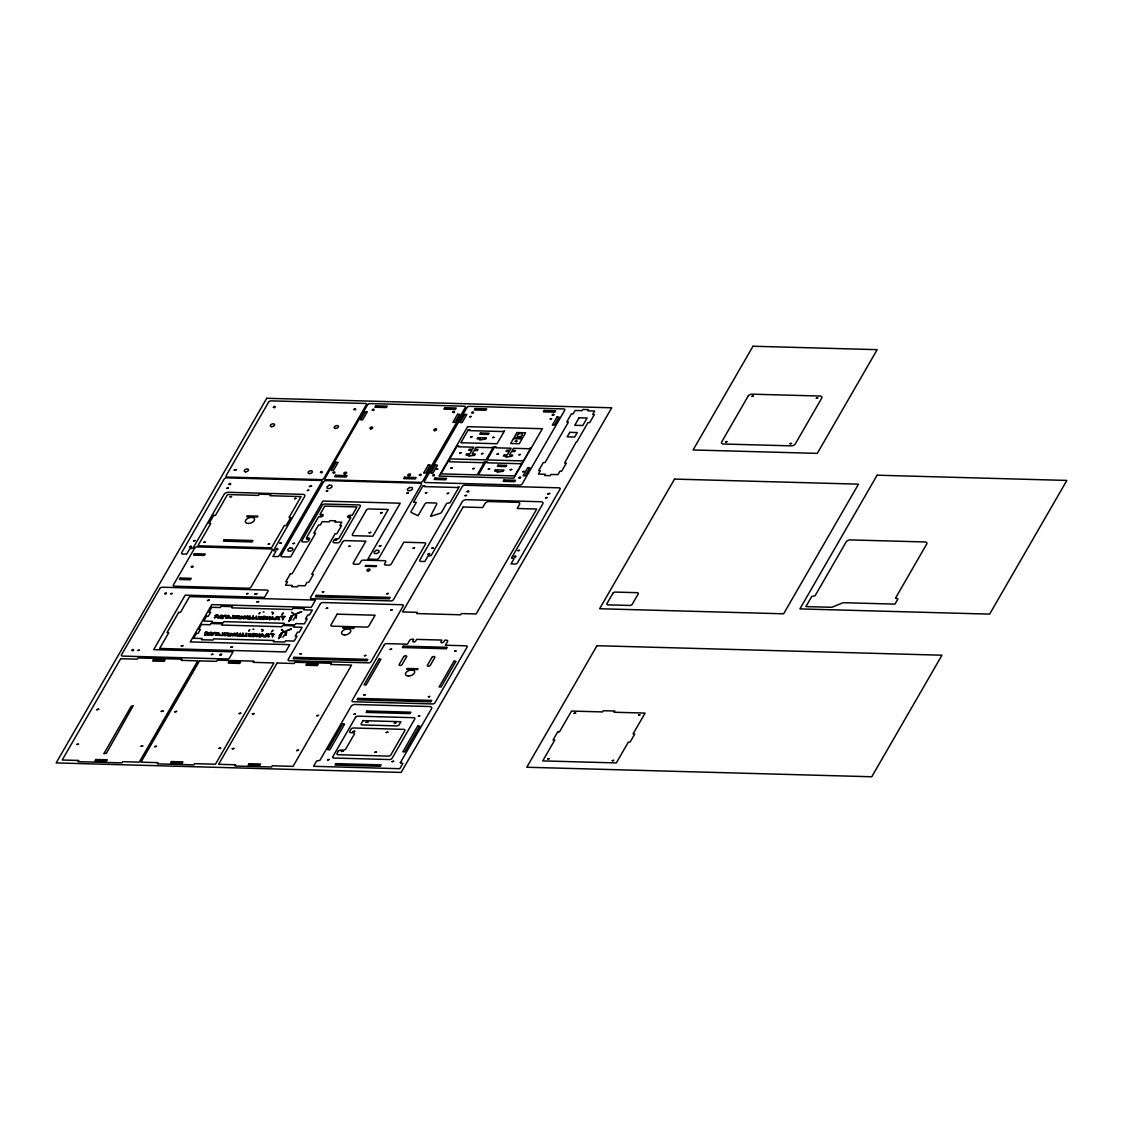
<?xml version="1.0" encoding="UTF-8"?>
<svg xmlns="http://www.w3.org/2000/svg" width="1123" height="1123" viewBox="0 0 1123 1123"><rect width="100%" height="100%" fill="white"/><g stroke="black" fill="none" stroke-linecap="round" stroke-linejoin="round"><path stroke-width="1.5" d="M219.42 616.724C222.845 611.754 226.004 620.415 220.627 618.183A2.569 1.474 -18.9 0 1 219.673 617.706A7.819 4.464 -18.9 0 1 219.42 616.822L219.434 616.822M225.625 617.453L225.4 616.162M215.377 634.79L215.167 633.372M231.787 634.509L230.636 635.997M242.021 617.299L240.94 618.773M226.579 633.232L227.267 633.526M215.377 635.267L216.206 635.323L216.149 633.498M225.611 618.057L226.439 618.113L226.369 616.274M222.073 635.548L222.522 632.684M232.307 618.324L232.756 615.474M243.93 635.548L244.323 635.295A1.432 0.814 -18.9 0 1 244.842 635.337M235.746 635.576L235.451 634.13A38.659 22.067 -18.9 0 0 235.297 633.611L234.875 633.175A2.358 1.348 -18.9 0 0 234.258 633.175L234.258 633.175M245.979 618.366L245.684 616.92A38.659 22.067 -18.9 0 0 245.53 616.401L245.165 615.966A2.358 1.348 -18.9 0 0 244.491 615.966L244.196 616.218M259.202 636.769L259.202 636.699A19.217 10.963 -18.9 0 0 259.216 636.362L259.231 635.267M269.436 619.559L269.436 619.489A19.217 10.963 -18.9 0 0 269.45 619.152L269.464 618.057M240.659 635.562L240.476 633.175L239.817 633.793A28.763 16.41 -18.9 0 1 239.887 634.369L238.834 635.436A5.096 2.906 -18.9 0 1 238.385 635.295L237.823 633.751A24.636 14.066 -18.9 0 0 237.711 633.344L237.655 633.175M214.83 615.53L215.139 616.19A7.594 4.324 -18.9 0 0 216.262 616.864L214.465 617.608M265.449 634.551L265.786 635.071A7.594 4.324 -18.9 0 0 266.909 635.758L265 636.615M226.916 618.254L227.071 617.566A24.72 14.108 -18.9 0 1 227.281 616.906L228.432 615.432M260.564 636.671L260.718 635.983A24.72 14.108 -18.9 0 1 260.929 635.323L262.08 633.863M270.797 619.461L270.952 618.773A24.72 14.108 -18.9 0 1 271.162 618.113L272.313 616.653M279.388 637.008L279.459 636.783A25.941 14.81 -18.9 0 1 279.613 635.927A3.72 2.12 -18.9 0 1 279.88 635.436M289.622 619.798L289.65 619.657A25.941 14.81 -18.9 0 1 289.846 618.703A3.72 2.12 -18.9 0 1 290.113 618.212M227.73 635.225L227.436 633.526M249.152 635.871L248.871 634.116M230.566 635.857C229.583 630.649 232.896 635.365 233.963 633.709M240.799 618.647C239.859 613.467 243.144 618.169 244.182 616.499M279.781 636.699L279.936 636.011A4.773 2.723 -18.9 0 0 279.964 635.73L280.834 635.618M256.69 636.53C255.525 634.074 257.714 632.193 257.462 635.702A18.993 10.837 -18.9 0 1 258.613 634.453L259.329 633.821M266.923 619.32C265.758 616.864 267.948 614.983 267.695 618.492A18.993 10.837 -18.9 0 1 268.846 617.243L269.562 616.611M285.13 633.133L286.814 632.881L285.86 632.895M224.01 615.755L225.246 615.966M251.594 635.59L251.749 636.109A3.551 2.021 -18.9 0 0 252.226 636.446L252.366 636.516A2.695 1.544 -18.9 0 0 253.237 636.671L255.412 636.194M261.827 618.38L261.982 618.899A3.551 2.021 -18.9 0 0 262.459 619.236L262.6 619.292A2.695 1.544 -18.9 0 0 263.47 619.461L265.632 618.984M217.427 635.365L217.511 635.071A3.383 1.937 -18.9 0 1 219.575 635.407M248.015 633.821L248.702 634.116M275.711 617.201L276.019 617.861A7.594 4.324 -18.9 0 0 277.142 618.548L275.247 619.391M227.66 618.155L227.744 617.861A3.383 1.937 -18.9 0 1 229.808 618.197L230.903 618.282M281.634 634.284L281.017 635.141A3.172 1.811 -18.9 0 0 279.992 635.365M291.868 617.074L291.25 617.931A3.172 1.811 -18.9 0 0 290.225 618.155M250.008 615.994L250.92 618.464L249.713 619.11M240.561 635.716L239.55 636.32M214.367 617.847L216.823 617.074A3.271 1.867 -18.9 0 0 217.371 617.173L217.413 617.229A17.561 10.023 -18.9 0 1 217.497 617.58A10.739 6.12 -18.9 0 0 217.623 618.029L218.718 617.875M257.111 619.068L254.177 618.52M234.258 634.509L234.932 636.053M261.926 618.169L263.596 617.453M251.692 635.379L253.363 634.663M258.936 613.79L259.469 613.13A8.058 4.59 -18.9 0 1 260.059 612.484L259.624 613.06A6.401 3.65 -18.9 0 0 259.188 613.579M248.702 631L249.236 630.34A8.058 4.59 -18.9 0 1 249.825 629.694L249.39 630.27A6.401 3.65 -18.9 0 0 248.955 630.803M272.327 614.155L272.861 613.495A8.058 4.59 -18.9 0 1 273.451 612.849M262.094 631.365L262.628 630.705A8.058 4.59 -18.9 0 1 263.217 630.059L262.782 630.635A6.401 3.65 -18.9 0 0 262.347 631.168M281.985 614.421L282.519 613.762A8.058 4.59 -18.9 0 1 283.108 613.116M271.752 631.631L272.285 630.972A8.058 4.59 -18.9 0 1 272.875 630.326M220.669 635.492L219.617 635.379M274.742 619.545L273.731 619.377A3.383 1.937 -18.9 0 0 271.612 619.096L270.84 619.503M264.551 636.699L263.498 636.587M236.911 615.853L239.831 616.373A12.704 7.257 -18.9 0 0 238.862 616.288L238.722 616.302A22.306 12.732 -18.9 0 0 238.75 617.369L239.634 618.492A3.425 1.951 -18.9 0 1 239.592 618.801L237.107 618.394A1.558 0.884 -18.9 0 1 237.178 618.001A9.531 5.433 -18.9 0 0 237.739 618.071L236.925 616.26M226.678 633.063L229.597 633.583A12.704 7.257 -18.9 0 0 228.629 633.498L228.531 633.512M258.346 616.443L261.252 616.962A12.704 7.257 -18.9 0 0 260.297 616.878L260.115 616.892A22.306 12.732 -18.9 0 0 260.171 617.959L261.069 619.012A3.425 1.951 -18.9 0 1 261.027 619.391L258.543 618.998A1.558 0.884 -18.9 0 1 258.613 618.591A9.531 5.433 -18.9 0 0 259.174 618.675L259.104 616.906M248.113 633.653L251.019 634.172A12.704 7.257 -18.9 0 0 250.064 634.088L249.924 634.102A22.306 12.732 -18.9 0 0 249.938 635.169L250.12 635.899M575.636 442.462L576.646 442.223L587.989 422.571L589.715 422.627L594.39 414.513L592.677 414.471L594.657 411.032L587.764 410.836L588.466 409.614L582.711 409.46L582.009 410.681L575.116 410.485L573.123 413.938L571.396 413.882L566.722 421.981L568.449 422.037L545.048 462.55L543.321 462.508L538.633 470.607L540.36 470.649L538.38 474.103L545.273 474.285L544.571 475.506L550.326 475.661L551.028 474.439L557.92 474.636L559.914 471.197L561.64 471.239L566.315 463.139L564.588 463.083L575.453 443.417M248.057 618.787L247.636 618.899A2.092 1.193 -18.9 0 1 247.158 618.857L247.313 617.917A26.84 15.315 -18.9 0 0 247.285 617.145L247.116 616.274M273.507 612.905L273.015 613.425A6.401 3.65 -18.9 0 0 272.58 613.944M283.164 613.172L282.673 613.691A6.401 3.65 -18.9 0 0 282.238 614.211M272.931 630.382L272.44 630.901A6.401 3.65 -18.9 0 0 272.005 631.435M204.597 635.225L206.59 634.284A3.271 1.867 -18.9 0 0 207.137 634.383M265.477 636.895L267.471 635.955A3.271 1.867 -18.9 0 0 268.018 636.067M265.14 617.411L263.737 617.453M254.907 634.635L253.503 634.663M265.028 618.619L262.894 618.815L263.358 618.015A5.769 3.285 -18.9 0 1 264.775 618.015L265.969 617.748A1.853 1.053 -18.9 0 0 266.081 617.159A2.021 1.151 -18.9 0 0 265.786 616.808L265.196 616.471M254.724 635.885L252.675 636.025L253.124 635.225A5.769 3.285 -18.9 0 1 254.542 635.225L254.682 635.239M227.422 616.19L226.481 615.446A31.584 18.024 -18.9 0 0 225.372 615.292L224.628 615.236M274.475 634.411L270.994 633.218M247.004 616.092L247.72 615.853M236.771 633.302L237.486 633.077M217.329 635.492L216.837 634.776A24.72 14.108 -18.9 0 1 217.048 634.116L218.199 632.642M234.932 615.657L234.216 616.288A18.993 10.837 -18.9 0 0 233.093 617.538L232.91 615.544M224.698 632.867L223.982 633.498A18.993 10.837 -18.9 0 0 222.859 634.748L222.677 632.768M250.948 618.057L251.299 617.987A1.432 0.814 -18.9 0 1 251.819 618.029M254.219 618.155L254.556 618.071A1.432 0.814 -18.9 0 1 255.075 618.127M240.715 635.281L241.066 635.197A1.432 0.814 -18.9 0 1 241.585 635.239M224.474 634.046L222.34 635.716M279.543 635.393L280.848 634.018A3.664 2.092 -18.9 0 1 281.382 633.583M290.703 616.008L292.542 615.713M276.539 617.173L276.665 617.131A2.204 1.263 -18.9 0 1 278.153 617.285M266.305 634.383L266.432 634.341A2.204 1.263 -18.9 0 1 267.92 634.495M282.308 632.923L281.003 633.358M289.776 618.169L291.082 616.808A3.664 2.092 -18.9 0 1 291.615 616.373M205.355 632.291L204.905 633.4A7.594 4.324 -18.9 0 0 206.028 634.074L204.484 635.267M291.769 615.811L292.527 615.558M282.294 632.768L281.536 633.021A1.951 1.109 -18.9 0 1 281.017 633.274L280.764 633.288M295.616 616.836L294.633 617.776A28.426 16.227 -18.9 0 1 294.029 618.871A2.639 1.516 -18.9 0 1 293.314 619.657L293.159 620.191M285.382 634.046L284.4 634.986A28.426 16.227 -18.9 0 1 283.796 636.081A2.639 1.516 -18.9 0 1 283.08 636.867L282.884 637.246M246.091 633.246L245.811 635.59M290.773 620.107L291.039 619.938A5.615 3.201 -18.9 0 1 291.152 618.478M253.152 634.032L252.043 634.186L253.517 633.498A5.489 3.13 -18.9 0 1 254.654 633.611M289.439 620.107L288.822 621.468L289.481 620.626A13.448 7.679 -18.9 0 0 289.692 620.247L289.973 620.05A4.534 2.583 -18.9 0 1 290.015 619.489L290.169 618.801A4.773 2.723 -18.9 0 0 290.197 618.52L291.054 618.408M279.206 637.317L278.588 638.678L279.248 637.836A13.448 7.679 -18.9 0 0 279.459 637.457L279.655 637.218A4.534 2.583 -18.9 0 1 279.795 636.699M291.208 616.064L291.236 616.05A1.951 1.109 -18.9 0 0 291.643 615.923M253.054 615.951L252.787 618.296M269.338 617.79L267.134 619.461M205.565 632.67L205.523 632.67A2.204 1.263 -18.9 0 1 207.039 632.825M295.447 616.583C294.408 615.123 298.325 616.092 296.093 615.685M243.607 618.717L244.126 618.324A6.415 3.664 -18.9 0 0 244.224 618.001L244.295 617.818A10.261 5.854 -18.9 0 1 244.449 617.397M242.821 633.161L242.554 635.506M232.573 618.506L234.707 616.836M248.211 618.689L249.587 619.082M254.865 635.253L255.735 634.958A1.853 1.053 -18.9 0 0 255.847 634.369A2.021 1.151 -18.9 0 0 255.553 634.018L255.033 633.709M256.9 636.671L259.104 635M269.548 619.671L270.348 619.335L270.039 616.681M247.018 515.864L257.939 516.173M246.555 516.678L257.476 516.987M365.579 565.445L376.514 565.739M365.115 566.259L376.037 566.554M343.245 627.392L354.166 627.687M342.782 628.206L353.703 628.501M407.144 668.466L418.065 668.761M406.68 669.266L417.602 669.575M263.049 611.979L263.526 611.993A3.72 2.12 -18.9 0 1 264.116 612.035M281.213 616.008L285.2 616.513L284.287 617.131M214.395 632.446L215.139 632.502A31.584 18.024 -18.9 0 1 216.248 632.656L217.581 632.853L216.921 633.358M261.505 629.427L261.996 629.442A3.72 2.12 -18.9 0 1 262.571 629.484M248.997 635.885L249.053 635.885A9.531 5.433 -18.9 0 1 248.365 635.8A1.558 0.884 -18.9 0 0 248.295 636.208L250.794 636.601A3.425 1.951 -18.9 0 0 250.836 636.292L250.218 635.941M227.576 635.295L227.618 635.295A9.531 5.433 -18.9 0 1 226.944 635.211A1.558 0.884 -18.9 0 0 226.86 635.618L229.359 636.011A3.425 1.951 -18.9 0 0 229.401 635.702L228.783 635.351M271.71 612.203L272.229 612.217A3.72 2.12 -18.9 0 1 272.805 612.26M252.745 629.189L253.307 629.203A3.72 2.12 -18.9 0 1 253.882 629.245M243.312 618.717L243.045 618.619A9.882 5.643 -18.9 0 1 242.905 618.071L242.203 617.201M272.117 618.478L273.057 618.254M218.002 634.481L218.929 634.214M259.245 636.881L260.115 636.544L259.932 633.99M283.965 617.089L283.473 617.818A48.261 27.542 -18.9 0 1 283.529 618.591L282.701 619.952L282.182 617.159A4.969 2.836 -18.9 0 0 281.985 616.906L280.455 616.724M289.537 618.352L289.566 618.352A1.544 0.884 -18.9 0 0 290.281 617.931L291.84 616.808M279.304 635.562L279.332 635.562A1.544 0.884 -18.9 0 0 280.048 635.155L281.606 634.018M215.012 633.175L213.791 633.021M296.205 617.973L295.868 616.639M285.972 635.183L285.467 634.102M255.665 618.506L255.707 618.52A4.717 2.695 -18.9 0 0 255.272 618.464L255.047 618.324M252.45 618.422L252.394 618.422A4.717 2.695 -18.9 0 0 252.015 618.38L251.777 618.24M245.432 635.716L245.474 635.73A4.717 2.695 -18.9 0 0 245.039 635.674M242.217 635.646L242.175 635.632A4.717 2.695 -18.9 0 0 241.782 635.59L241.543 635.45M253.04 619.18L250.934 618.506M246.077 636.474L243.944 635.73M242.807 636.39L240.687 635.604M270.264 633.948L271.752 634.116A4.969 2.836 -18.9 0 1 271.948 634.313L272.412 637.12L273.296 635.8A48.261 27.542 -18.9 0 0 273.24 635.028L273.114 634.383M272.594 616.667L274.826 619.349M228.713 615.46L230.931 618.141M262.361 633.877L264.593 636.559M218.48 632.67L220.698 635.351M278.139 616.611L279.29 617.046M217.258 614.927L218.423 615.362M267.906 633.821L269.071 634.256M207.025 632.137L208.19 632.572M260.634 636.727L261.392 636.278A3.383 1.937 -18.9 0 1 263.47 636.615M239.353 636.292L237.416 636.109A2.092 1.193 -18.9 0 1 236.925 636.067L237.079 635.141A26.84 15.315 -18.9 0 0 237.051 634.355L236.756 633.386M235.409 615.727L235.732 618.366L234.805 618.534A19.217 10.963 -18.9 0 0 234.819 618.197L234.833 617.145M225.176 632.937L225.498 635.576L224.572 635.744A19.217 10.963 -18.9 0 0 224.586 635.407L224.6 634.355M254.331 634.088L254.275 634.06A1.404 0.8 -18.9 0 0 253.166 634.06M261.856 635.674L262.81 635.436M228.18 617.243L229.162 617.004M275.303 619.615L277.704 618.745A3.271 1.867 -18.9 0 0 278.251 618.857L278.322 619.012A17.561 10.023 -18.9 0 1 278.378 619.25L278.406 619.363A10.739 6.12 -18.9 0 0 278.504 619.699L279.599 619.559L279.094 617.692M218.634 617.776L218.213 615.895M277.03 617.818L276.707 617.552A2.078 1.179 -18.9 0 1 276.525 617.355M216.206 616.176L215.911 615.937A2.078 1.179 -18.9 0 1 215.658 615.685M205.972 633.386L205.691 633.175A2.078 1.179 -18.9 0 1 205.425 632.895M207.474 635.351L208.485 635.085L207.98 633.119M280.539 637.317L280.806 637.148A5.615 3.201 -18.9 0 1 280.918 635.688M249.924 616.092L250.05 616.583A28.763 16.41 -18.9 0 1 250.12 617.159L249.067 618.226A5.096 2.906 -18.9 0 1 248.618 618.085L248.057 616.541A24.636 14.066 -18.9 0 0 247.944 616.134L247.888 615.966M231.97 634.411L232.658 635.281A9.882 5.643 -18.9 0 0 232.756 635.73M232.798 635.8L233.893 635.534A6.415 3.664 -18.9 0 0 233.991 635.211L234.061 635.028A10.261 5.854 -18.9 0 1 234.216 634.607M228.685 635.309L228.502 634.579A22.306 12.732 -18.9 0 1 228.376 633.54M244.884 617.145L245.165 618.843M296.121 617.875L295.7 616.892M285.888 635.085L285.635 633.849M253.166 615.994L253.91 618.759M246.204 633.288L246.934 636.067M242.933 633.204L243.677 635.969M207.39 635.239L207.404 635.267A10.739 6.12 -18.9 0 1 207.306 634.888A17.561 10.023 -18.9 0 0 207.208 634.551L207.179 634.453M268.046 636.095L268.088 636.222A17.561 10.023 -18.9 0 1 268.144 636.46L268.172 636.573A10.739 6.12 -18.9 0 0 268.271 636.909L269.366 636.769L268.86 634.902M295.588 615.362L295.335 614.688A6.261 3.58 -18.9 0 1 296.781 613.72A15.427 8.802 -18.9 0 1 298.058 613.13A17.856 10.191 -18.9 0 1 299.56 612.512L301.736 611.74L300.936 611.993A15.259 8.703 -18.9 0 0 295.223 614.492L293.721 614.014A8.97 5.124 -18.9 0 0 293.3 613.551L291.573 612.217L292.373 612.863A24.776 14.136 -18.9 0 1 293.285 613.635A5.713 3.257 -18.9 0 1 293.903 614.716A1.923 1.095 -18.9 0 0 292.864 615.558M285.368 632.572L285.102 631.912A6.261 3.58 -18.9 0 1 286.547 630.929A15.427 8.802 -18.9 0 1 287.825 630.34A17.856 10.191 -18.9 0 1 289.327 629.722L291.503 628.95L290.703 629.203A15.259 8.703 -18.9 0 0 284.989 631.702L283.487 631.224A8.97 5.124 -18.9 0 0 283.066 630.761L281.34 629.427L282.14 630.073A24.776 14.136 -18.9 0 1 283.052 630.845A5.713 3.257 -18.9 0 1 283.67 631.926A1.923 1.095 -18.9 0 0 282.631 632.768M257.167 618.857L256.325 616.036L256.044 618.38M278.097 618.183A3.271 1.867 -18.9 0 1 277.199 617.917M276.777 616.667A3.046 1.741 -18.9 0 1 277.802 616.583M272.398 617.622A1.642 0.941 -18.9 0 1 272.861 618.029M264.523 616.836A1.404 0.8 -18.9 0 0 263.4 616.85L262.277 616.976L263.751 616.288A5.489 3.13 -18.9 0 1 264.888 616.387M228.516 616.401A1.642 0.941 -18.9 0 1 228.98 616.822M217.23 616.513A3.271 1.867 -18.9 0 1 216.332 616.232M215.784 615.502A2.204 1.263 -18.9 0 1 217.272 615.615M215.897 614.983A3.046 1.741 -18.9 0 1 216.936 614.899M267.864 635.393A3.271 1.867 -18.9 0 1 266.979 635.127M266.502 634.748A2.078 1.179 -18.9 0 1 266.305 634.565M266.544 633.877A3.046 1.741 -18.9 0 1 267.583 633.793M262.178 634.832A1.642 0.941 -18.9 0 1 262.628 635.239M218.283 633.625A1.642 0.941 -18.9 0 1 218.746 634.032M206.997 633.723A3.271 1.867 -18.9 0 1 206.099 633.442M205.663 632.193A3.046 1.741 -18.9 0 1 206.702 632.123M209.187 633.849L209.201 634.032A7.819 4.464 -18.9 0 0 209.482 634.888A2.569 1.474 -18.9 0 0 210.352 635.351C216.795 636.362 210.899 629.217 209.201 633.765M212.724 633.976C210.913 637.682 208.822 630.354 212.724 633.976M222.958 616.752C221.259 620.443 218.943 613.186 222.958 616.752M413.671 501.967L416.268 502.472L411.074 511.456A1.937 1.109 -18.9 0 0 411.299 512.509L418.037 515.724L424.929 503.946A1.937 1.109 -18.9 0 1 427.358 502.781L435.64 503.006A1.937 1.109 -18.9 0 1 436.65 504.269L430.544 516.243A1.937 1.109 -18.9 0 0 431.555 516.089L440.132 513.309A1.937 1.109 -18.9 0 0 441.55 512.299L446.729 503.315L449.93 502.851L459.237 486.736L457.033 487.494L424.269 486.596L424.733 485.782L423.006 485.74L413.671 501.967M103.948 753.561L106.334 753.393L133.272 705.665L131.223 706.269L103.948 753.561M76.729 744.521L78.596 744.142L76.757 744.437M96.859 709.68L98.698 709.231L96.859 709.68M131.854 650.371C134.746 652.056 133.707 647.578 131.854 650.329M137.904 650.484L139.449 650.133L137.918 650.442M141.133 746.304L142.986 745.925L141.161 746.219M164.604 593.646C167.074 595.499 166.948 590.909 164.632 593.548M154.651 746.669L156.504 746.29L154.665 746.584M170.668 593.758L172.212 593.449L170.668 593.73M161.249 711.463L163.088 710.999L161.249 711.463M189.787 547.013C192.637 548.684 191.752 544.262 189.801 546.957M181.28 645.95L183.133 645.571L181.28 645.907M174.767 711.828L176.62 711.406L174.767 711.828M193.605 540.879L195.149 540.5L193.605 540.879M191.289 566.918C194.209 568.575 193.156 564.097 191.303 566.862M203.782 542.423L205.327 542.072L203.796 542.353M207.488 600.566L209.341 600.145L207.488 600.566M226.902 488.294L228.446 487.972L226.902 488.252M228.938 484.294C231.956 485.894 230.58 481.528 228.938 484.238M211.489 654.569L213.033 654.218L211.489 654.541M230.089 496.871L231.633 496.563L230.089 496.843M234.244 470.032L236.42 469.596L234.244 470.032M219.799 654.849C222.536 656.59 221.877 652.028 219.813 654.807M219.041 748.451L220.894 748.058L219.069 748.353M230.72 647.311L232.587 646.932L230.748 647.227M246.583 593.8L248.127 593.477L246.597 593.73M232.264 748.802L234.117 748.395L232.279 748.76M239.171 713.596L241.01 713.189L239.171 713.554M273.394 407.312C275.837 409.179 275.753 404.505 273.408 407.214M254.893 594.081L257.069 593.646L254.893 594.081M256.928 601.928L258.795 601.549L256.942 601.886M268.243 544.206L269.787 543.855L268.271 544.136M252.394 713.961L254.233 713.512L252.394 713.919M276.033 549.386C278.771 551.14 278.111 546.522 276.047 549.344M279.852 543.265L281.396 542.942L279.866 543.195M294.549 498.654L296.107 498.331L294.563 498.612M293.075 543.63L294.619 543.279L293.089 543.588M307.393 490.512L308.937 490.161L307.421 490.442M309.429 486.512L311.59 486.062L309.429 486.512M306.818 539.307L308.671 538.886L306.846 539.222M300.009 653.951L301.554 653.628L300.023 653.909M320.49 472.404C323.466 474.06 322.231 469.582 320.49 472.404M320.392 515.808L322.245 515.387L320.392 515.808M296.669 750.585L298.521 750.164L296.669 750.585M326.372 491.032L327.916 490.681L326.386 490.962M333.138 472.755C335.917 474.468 335.075 470.032 333.166 472.657M322.357 592.003L323.901 591.681L322.357 591.961M326.316 608.399L327.86 608.048L326.316 608.357M316.784 715.744L318.637 715.365L316.812 715.66M334.991 540.079L336.83 539.616L335.005 540.037M353.885 409.53C356.861 411.158 355.64 406.708 353.899 409.488M348.565 516.58L350.404 516.117L348.565 516.58M348.649 546.452L350.194 546.101L348.663 546.41M327.621 759.878L329.151 759.499L327.621 759.878M372.289 410.035C375.124 411.734 374.226 407.172 372.289 409.993M341.42 751.498L343.259 751.076L341.42 751.455M369.13 532.793L370.983 532.414L369.13 532.751M353.927 714.326L355.472 714.003L353.942 714.256M352.875 731.635L354.728 731.227L352.875 731.635M364.47 655.72L366.028 655.411L364.498 655.65M380.585 512.93L382.452 512.551L380.613 512.846M363.908 695.011L365.452 694.702L363.922 694.94M379.321 546.003L380.865 545.694L379.321 546.003M366.14 722.342L367.993 721.921L366.14 722.342M386.817 593.772L388.361 593.463L386.817 593.772M374.759 752.41L376.612 752.031L374.787 752.326M390.776 610.168L392.32 609.831L390.804 610.098M390.214 649.473L391.759 649.122L390.228 649.403M406.863 493.25L408.407 492.941L406.891 493.179M386.228 732.561L388.081 732.14L386.242 732.519M419.384 475.141C422.122 476.896 421.476 472.278 419.398 475.085M394.313 723.114L396.166 722.735L394.327 723.03M413.124 548.221L414.668 547.884L413.138 548.15M392.095 761.647L393.626 761.268L392.095 761.647M425.449 492.941L426.993 492.59L425.449 492.913M432.608 475.506C435.148 477.345 435.008 472.572 432.608 475.506M436.426 469.372L437.97 469.063L436.454 469.302M427.933 554.397C430.53 556.222 430.306 551.449 427.933 554.397M431.751 548.277L433.281 547.898L431.751 548.277M418.388 716.095L419.946 715.786L418.402 716.067M452.78 412.253C455.699 413.938 454.59 409.446 452.794 412.211M447.291 493.544L448.835 493.236L447.305 493.516M450.87 468.123L452.429 467.814L450.885 468.094M428.382 696.793L429.927 696.471L428.396 696.723M459.672 453.145L461.216 452.794L459.7 453.06M469.723 416.787L471.267 416.436L469.723 416.745M471.758 412.787C474.79 414.387 473.387 410.035 471.758 412.731M470.762 436.973L472.306 436.636L470.776 436.903M465.048 495.678L466.592 495.369L465.048 495.65M467.07 491.677C470.102 493.25 468.684 489.01 467.098 491.579M472.727 468.726L474.271 468.375L472.727 468.698M454.675 651.242L456.219 650.891L454.689 651.214M481.528 453.734L483.072 453.425L481.528 453.706M488.323 469.161L489.867 468.838L488.323 469.119M492.604 437.577L494.162 437.268L492.618 437.549M497.054 454.169L498.598 453.818L497.054 454.127M510.165 469.765L511.709 469.414L510.165 469.765M515.275 441.353C518.082 443.024 517.226 438.602 515.303 441.255M518.896 454.773L520.44 454.45L518.91 454.731M518.854 477.879C521.634 479.605 520.932 475.015 518.868 477.822M522.672 471.744L524.202 471.365L522.672 471.744M514.18 556.769C516.987 558.482 516.047 554.018 514.208 556.671M517.998 550.649L519.542 550.298L517.998 550.621M550.214 419.005L551.758 418.654L550.228 418.963M552.249 415.005C555.071 416.703 554.074 412.239 552.277 414.892M545.539 497.896L547.069 497.517L545.539 497.896M547.575 493.895L549.737 493.46L547.575 493.895M547.785 758.937L549.329 758.601L547.799 758.909M574.092 713.4L575.622 713.021L574.092 713.4M612.26 760.72L613.804 760.369L612.26 760.692M638.566 715.169L640.11 714.86L638.566 715.14M725.584 441.971L727.128 441.648L725.598 441.929M751.891 396.419L753.435 396.068L751.905 396.391M790.059 443.753L791.603 443.431L790.073 443.669M816.365 398.202L817.895 397.851L816.365 398.16M273.479 550.495L275.949 551.239L272.903 556.503L276.932 556.615A1.937 1.109 -18.9 0 0 279.36 555.45L321.936 481.711A1.937 1.109 -18.9 0 0 320.911 480.447L226.621 477.851A1.937 1.109 -18.9 0 0 224.193 479.016L181.617 552.755A1.937 1.109 -18.9 0 0 182.628 554.018L186.657 554.13L189.703 548.866L193.044 548.136L224.165 494.246A3.215 1.839 -18.9 0 1 228.208 492.295L302.957 494.359A3.215 1.839 -18.9 0 1 304.656 496.464L273.479 550.495M400.349 762.685L402.834 763.415L399.788 768.694L313.542 766.307L316.588 761.043L319.929 760.313L351.05 706.423A3.215 1.839 -18.9 0 1 355.093 704.486L429.842 706.535A3.215 1.839 -18.9 0 1 431.541 708.641L400.349 762.685M511.611 557.892L514.095 558.622L511.049 563.9L515.078 564.013A1.937 1.109 -18.9 0 0 517.492 562.834L560.082 489.095A1.937 1.109 -18.9 0 0 559.057 487.831L464.768 485.234A1.937 1.109 -18.9 0 0 462.339 486.413L419.749 560.138A1.937 1.109 -18.9 0 0 420.774 561.402L424.803 561.514L427.849 556.25L431.19 555.52L462.311 501.63A3.215 1.839 -18.9 0 1 466.354 499.693L541.104 501.742A3.215 1.839 -18.9 0 1 542.802 503.848L511.681 557.738M895.522 598.11L897.993 598.84L894.947 604.118L843.205 602.686L831.778 607.304L805.907 606.602L811.747 596.467L815.087 595.737L846.209 541.847A3.215 1.839 -18.9 0 1 850.251 539.91L925.001 541.96A3.215 1.839 -18.9 0 1 926.714 544.065L895.522 598.11M266.741 398.286L56.15 762.924L401.136 772.427L611.712 407.789L266.741 398.286M159.873 588.382L121.495 654.821A1.937 1.109 -18.9 0 0 122.519 656.085L227.169 658.976A1.937 1.109 -18.9 0 0 229.597 657.811L233.037 651.831L153.697 649.641L185.169 595.148L264.509 597.338L267.962 591.358A1.937 1.109 -18.9 0 0 266.937 590.094L162.302 587.217A1.937 1.109 -18.9 0 0 159.873 588.382M268.65 402.034L226.074 475.773A1.937 1.109 -18.9 0 0 227.085 477.036L321.389 479.633A1.937 1.109 -18.9 0 0 323.817 478.468L366.393 404.729A1.937 1.109 -18.9 0 0 365.368 403.466L271.078 400.869A1.937 1.109 -18.9 0 0 268.65 402.034M120.708 658.71L62.214 760.004L78.736 760.453L78.034 761.675L122.028 762.882L122.73 761.675L139.252 762.124L197.746 660.843L181.224 660.38L181.926 659.173L137.932 657.952L137.231 659.173L120.708 658.71M194.686 548.08L173.391 584.943A1.937 1.109 -18.9 0 0 174.416 586.206L248.59 588.255A1.937 1.109 -18.9 0 0 251.019 587.09L272.299 550.214A1.937 1.109 -18.9 0 0 271.275 548.95L197.115 546.901A1.937 1.109 -18.9 0 0 194.686 548.08M213.721 515.359L209.046 523.472L210.773 523.515L197.901 545.792L271.499 547.827L284.358 525.536L286.084 525.592L290.773 517.492L289.046 517.436L301.09 496.577L270.039 495.72L270.741 494.499L259.245 494.19L258.543 495.397L227.492 494.541L215.448 515.415L213.721 515.359M180.298 578.036L179.483 579.454L190.405 579.749L191.233 578.331L180.298 578.036M194.335 553.723L193.521 555.141L204.442 555.45L205.27 554.032L194.335 553.723M178.725 612.358L167.032 632.614L168.759 632.67L159.634 648.462L285.551 651.944L289.762 644.644L190.292 641.907L211.826 604.623L311.296 607.375L315.507 600.075L189.576 596.608L180.452 612.414L178.725 612.358M95.806 759.485L94.978 760.903L106.488 761.226L107.303 759.808L95.806 759.485M153.486 659.622L152.658 661.04L164.155 661.349L164.983 659.931L153.486 659.622M224.179 539.728L223.365 541.146L252.113 541.946L252.928 540.528L224.179 539.728M196.357 633.428L193.549 638.285L202.168 638.524L201.466 639.745L212.977 640.054L213.679 638.847L274.04 640.503L273.338 641.724L284.835 642.033L285.537 640.826L294.17 641.065L296.977 636.194L295.251 636.151L297.595 632.095L299.322 632.151L302.129 627.294L293.496 627.055L294.198 625.834L282.701 625.511L281.999 626.732L221.624 625.062L222.326 623.855L210.829 623.532L210.127 624.753L201.508 624.514L198.701 629.371L200.427 629.427L198.083 633.47L196.357 633.428M206.59 616.218L203.782 621.075L212.401 621.314L211.7 622.535L223.196 622.844L223.898 621.637L284.273 623.293L283.572 624.514L295.068 624.823L295.77 623.616L304.403 623.855L307.211 618.984L305.484 618.941L307.828 614.885L309.541 614.941L312.348 610.07L303.729 609.831L304.431 608.624L292.935 608.301L292.233 609.522L231.857 607.852L232.559 606.645L221.063 606.322L220.361 607.543L211.742 607.304L208.934 612.161L210.647 612.217L208.317 616.26L206.59 616.218M199.487 660.886L140.979 762.18L158.062 762.643L157.36 763.865L193.928 764.875L194.63 763.654L215.448 764.23L273.942 662.935L253.124 662.359L253.826 661.152L217.258 660.142L216.557 661.349L199.487 660.886M367.544 404.771L324.968 478.51A1.937 1.109 -18.9 0 0 325.979 479.774L420.283 482.371A1.937 1.109 -18.9 0 0 422.711 481.191L465.287 407.467A1.937 1.109 -18.9 0 0 464.262 406.203L369.972 403.592A1.937 1.109 -18.9 0 0 367.544 404.771M323.663 481.767L281.087 555.506A1.937 1.109 -18.9 0 0 282.098 556.755L290.59 556.994L322.877 501.083L400.209 503.216L367.923 559.128L376.402 559.366A1.937 1.109 -18.9 0 0 378.83 558.187L421.406 484.462A1.937 1.109 -18.9 0 0 420.381 483.199L326.091 480.588A1.937 1.109 -18.9 0 0 323.663 481.767M336.044 462.339L331.369 470.453L333.377 470.509L338.065 462.395L336.044 462.339M365.298 411.706L360.609 419.805L362.631 419.862L367.305 411.762L365.298 411.706M335.58 475.296L334.752 476.714L346.263 477.036L347.077 475.619L335.58 475.296M375.7 405.81L374.885 407.228L386.382 407.551L387.196 406.133L375.7 405.81M171.412 761.576L170.598 762.994L182.094 763.303L182.909 761.885L171.412 761.576M229.092 661.7L228.278 663.117L239.775 663.44L240.589 662.023L229.092 661.7M322.399 505.182L301.919 540.64A1.937 1.109 -18.9 0 0 302.943 541.904L306.102 541.988A1.937 1.109 -18.9 0 0 308.53 540.823L309.471 539.194A1.937 1.109 -18.9 0 0 308.446 537.931L306.439 537.875L318.595 516.819L320.617 516.875A1.937 1.109 -18.9 0 0 323.045 515.696A1.937 1.109 -18.9 0 0 322.02 514.432L319.999 514.376L324.8 506.08L357.002 506.964L352.201 515.275L350.194 515.218A1.937 1.109 -18.9 0 0 347.765 516.383A1.937 1.109 -18.9 0 0 348.79 517.647L350.797 517.703L338.627 538.773L336.619 538.717A1.937 1.109 -18.9 0 0 334.191 539.882L333.25 541.497A1.937 1.109 -18.9 0 0 334.275 542.76L337.447 542.858A1.937 1.109 -18.9 0 0 339.876 541.679L360.343 506.234A1.937 1.109 -18.9 0 0 359.318 504.971L324.828 504.016A1.937 1.109 -18.9 0 0 322.399 505.182M290.45 573.656L285.775 581.77L287.502 581.812L285.509 585.251L292.401 585.448L291.699 586.669L297.455 586.824L298.156 585.602L305.063 585.799L307.042 582.346L308.769 582.402L313.443 574.302L311.731 574.246L335.117 533.734L336.844 533.776L341.532 525.676L339.806 525.634L341.785 522.181L334.893 521.998L335.595 520.777L329.839 520.623L329.137 521.844L322.245 521.648L320.252 525.087L318.525 525.045L313.85 533.144L315.577 533.2L292.177 573.713L290.45 573.656M342.754 541.763L310.58 597.478A1.937 1.109 -18.9 0 0 311.604 598.741L390.944 600.917A1.937 1.109 -18.9 0 0 393.373 599.752L425.547 544.051A1.937 1.109 -18.9 0 0 424.522 542.788L403.831 542.212L391.267 563.971A1.937 1.109 -18.9 0 1 388.839 565.136L385.666 565.051A1.937 1.109 -18.9 0 1 384.642 563.788L385.694 561.963A1.937 1.109 -18.9 0 0 384.67 560.7L363.403 560.124A1.937 1.109 -18.9 0 0 360.974 561.289L359.921 563.114A1.937 1.109 -18.9 0 1 357.493 564.279L354.335 564.195A1.937 1.109 -18.9 0 1 353.31 562.932L365.873 541.16L345.182 540.598A1.937 1.109 -18.9 0 0 342.754 541.763M277.1 663.019L218.606 764.314L235.676 764.777L234.974 765.998L271.555 767.009L272.257 765.788L293.061 766.363L351.555 665.083L330.752 664.507L331.453 663.286L294.886 662.275L294.17 663.496L277.1 663.019M316.321 595.372L315.507 596.79L389.386 598.826L390.2 597.408L316.321 595.372M366.421 510.109L352.383 534.422A1.937 1.109 -18.9 0 0 353.408 535.671L372.836 536.218L388.277 509.477L368.849 508.944A1.937 1.109 -18.9 0 0 366.421 510.109M320.406 603.711L288.232 659.426A1.937 1.109 -18.9 0 0 289.257 660.689L368.611 662.865A1.937 1.109 -18.9 0 0 371.039 661.7L403.213 605.999A1.937 1.109 -18.9 0 0 402.188 604.736L322.834 602.546A1.937 1.109 -18.9 0 0 320.406 603.711M293.987 657.32L293.159 658.738L367.053 660.773L367.867 659.355L293.987 657.32M404.575 477.205L403.747 478.623L415.257 478.931L416.071 477.514L404.575 477.205M444.694 407.719L443.88 409.137L455.376 409.446L456.205 408.028L444.694 407.719M249.039 763.71L248.211 765.128L259.722 765.451L260.536 764.033L249.039 763.71M306.719 663.833L305.891 665.265L317.388 665.574L318.216 664.156L306.719 663.833M337.153 614.169L330.976 624.879A1.937 1.109 -18.9 0 0 332.001 626.143L366.491 627.097A1.937 1.109 -18.9 0 0 368.92 625.918L375.11 615.207L337.153 614.169M428.326 464.894L423.652 472.994L425.659 473.05L430.348 464.95L428.326 464.894M457.58 414.247L452.892 422.346L454.913 422.402L459.588 414.303L457.58 414.247M467.014 407.509L424.438 481.248A1.937 1.109 -18.9 0 0 425.449 482.511L519.752 485.108A1.937 1.109 -18.9 0 0 522.181 483.943L564.757 410.204A1.937 1.109 -18.9 0 0 563.732 408.94L469.442 406.344A1.937 1.109 -18.9 0 0 467.014 407.509M435.513 465.09L430.839 473.19L432.846 473.246L437.535 465.147L435.513 465.09M464.768 414.443L460.079 422.543L462.1 422.599L466.775 414.499L464.768 414.443M435.05 478.033L434.222 479.451L445.719 479.774L446.547 478.356L435.05 478.033M475.169 408.561L474.355 409.979L485.852 410.288L486.666 408.87L475.169 408.561M467.631 426.67L439.093 476.096L513.829 478.159L542.381 428.719L467.631 426.67M448.442 460.921L440.946 473.878L477.177 474.875L484.659 461.918L482.469 462.676L449.691 461.778L450.169 460.963L448.442 460.921M457.243 445.929L449.747 458.9L485.978 459.897L493.46 446.926L491.27 447.684L476.04 447.277L474.861 449.298L478.019 449.382L477.317 450.604L474.159 450.505L472.179 453.959L475.338 454.043L474.636 455.264L468.586 456.12L469.175 455.11L466.003 455.026L466.705 453.804L469.877 453.889L471.857 450.449L468.698 450.365L469.4 449.144L472.558 449.228L473.738 447.207L458.493 446.786L458.97 445.971L457.243 445.929M468.319 429.772L460.837 442.729L497.054 443.739L504.55 430.769L502.36 431.527L469.582 430.628L470.046 429.814L468.319 429.772M477.794 437.647L477.093 438.868L480.251 438.953L479.675 439.963L485.712 439.093L486.413 437.886L477.794 437.647M480.49 432.987L479.788 434.208L488.407 434.447L489.109 433.225L480.49 432.987M485.88 461.946L478.398 474.917L514.615 475.913L522.111 462.943L519.907 463.715L487.143 462.802L487.607 462.002L485.88 461.946M494.611 446.954L487.129 459.925L523.346 460.921L530.842 447.951L528.638 448.723L513.408 448.302L512.242 450.323L515.401 450.407L514.699 451.628L511.541 451.544L509.547 454.983L512.706 455.068L512.004 456.289L505.954 457.145L506.543 456.135L503.385 456.05L504.087 454.829L507.245 454.927L509.238 451.474L506.066 451.39L506.768 450.169L509.94 450.267L511.105 448.231L495.875 447.81L496.338 447.01L494.611 446.954M463.139 507.006L402.539 611.951L417.349 612.358L416.647 613.565L460.627 614.786L461.328 613.565L476.138 613.972L536.738 509.042L517.198 508.494L519.528 504.452A3.215 1.839 -18.9 0 0 517.829 502.346L489.081 501.546A3.215 1.839 -18.9 0 0 485.038 503.497L482.693 507.554L463.139 507.006M384.305 644.784L352.145 700.485A1.937 1.109 -18.9 0 0 353.155 701.749L432.509 703.939A1.937 1.109 -18.9 0 0 434.938 702.773L467.112 647.059A1.937 1.109 -18.9 0 0 466.087 645.795L445.382 645.234L447.558 641.472A1.937 1.109 -18.9 0 0 446.533 640.208L444.82 640.152L443.88 641.78A1.614 0.912 -18.9 0 1 441.858 642.749A1.614 0.912 -18.9 0 1 441.002 641.696L441.943 640.082L416.633 639.38L415.707 640.994A1.614 0.912 -18.9 0 1 413.671 641.977A1.614 0.912 -18.9 0 1 412.829 640.924L413.755 639.296L412.043 639.254A1.937 1.109 -18.9 0 0 409.614 640.419L407.438 644.181L386.733 643.619A1.937 1.109 -18.9 0 0 384.305 644.784M378.956 659.117L364.063 684.89L366.084 684.946L380.964 659.173L378.956 659.117M342.669 723.984L327.776 749.743L329.797 749.799L344.677 724.026L342.669 723.984M357.886 698.38L357.058 699.797L430.951 701.833L431.765 700.415L357.886 698.38M495.355 469.821L494.653 471.042L497.812 471.127L497.236 472.137L503.272 471.281L503.974 470.06L495.355 469.821M498.051 465.161L497.349 466.382L505.968 466.621L506.67 465.399L498.051 465.161M513.45 438.63L510.628 443.487L519.261 443.725L522.069 438.868L513.45 438.63M516.959 432.552L514.152 437.409L522.771 437.647L525.578 432.79L516.959 432.552M355.556 717.33L332.787 756.762A1.937 1.109 -18.9 0 0 333.812 758.025L389.583 759.555A1.937 1.109 -18.9 0 0 392.011 758.39L414.78 718.973A1.937 1.109 -18.9 0 0 413.755 717.709L357.984 716.165A1.937 1.109 -18.9 0 0 355.556 717.33M338.318 751.231L337.026 753.463A1.937 1.109 -18.9 0 0 338.051 754.726L388.361 756.116A1.937 1.109 -18.9 0 0 390.79 754.951L404.827 730.638A1.937 1.109 -18.9 0 0 403.803 729.374L353.492 727.985A1.937 1.109 -18.9 0 0 351.064 729.15L349.786 731.382A1.937 1.109 -18.9 0 0 350.797 732.645L353.394 732.715A1.937 1.109 -18.9 0 1 354.419 733.979L345.758 748.971A1.937 1.109 -18.9 0 1 343.329 750.136L340.746 750.066A1.937 1.109 -18.9 0 0 338.318 751.231M403.241 646.132L402.427 647.55L446.407 648.757L447.235 647.339L403.241 646.132M335.959 763.64L335.145 765.058L380.276 766.293L381.104 764.875L335.959 763.64M366.954 710.985L366.14 712.403L410.12 713.61L410.948 712.193L366.954 710.985M362.982 720.657L361.241 723.675A1.937 1.109 -18.9 0 0 362.266 724.939L396.756 725.893A1.937 1.109 -18.9 0 0 399.184 724.714L400.925 721.71L362.982 720.657M504.045 479.942L503.216 481.36L514.727 481.683L515.541 480.265L504.045 479.942M544.164 410.457L543.35 411.874L554.846 412.197L555.674 410.779L544.164 410.457M403.704 656.716L399.255 664.423A1.614 0.912 -18.9 0 0 400.111 665.476A1.614 0.912 -18.9 0 0 402.132 664.493L406.582 656.801A1.614 0.912 -18.9 0 0 405.726 655.748A1.614 0.912 -18.9 0 0 403.704 656.716M527.796 467.631L523.121 475.731L525.129 475.787L529.817 467.687L527.796 467.631M557.05 416.984L552.362 425.084L554.383 425.14L559.057 417.04L557.05 416.984M431.878 657.502L427.428 665.195A1.614 0.912 -18.9 0 0 428.284 666.248A1.614 0.912 -18.9 0 0 430.306 665.279L434.755 657.573A1.614 0.912 -18.9 0 0 433.899 656.52A1.614 0.912 -18.9 0 0 431.878 657.502M569.782 432.355L567.199 436.819L574.681 437.029L577.25 432.566L569.782 432.355M579.061 417.798L574.737 425.294L582.781 425.519L587.118 418.023L579.061 417.798M453.987 661.194L439.107 686.953L441.114 687.009L455.994 661.25L453.987 661.194M417.7 726.048L402.82 751.82L404.827 751.877L419.707 726.104L417.7 726.048M674.516 479.086L599.64 608.736L783.629 613.804L858.505 484.153L674.516 479.086M752.986 346.235L693.088 449.958L817.277 453.383L877.175 349.66L752.986 346.235M612.919 593.253L606.953 603.584A1.937 1.109 -18.9 0 0 607.978 604.848L629.821 605.451A1.937 1.109 -18.9 0 0 632.249 604.272L638.215 593.941A1.937 1.109 -18.9 0 0 637.19 592.677L615.348 592.088A1.937 1.109 -18.9 0 0 612.919 593.253M596.987 645.711L526.785 767.248L871.771 776.765L941.958 655.214L596.987 645.711M748.129 396.11L721.696 441.901A3.215 1.839 -18.9 0 0 723.394 444.006L791.238 445.873A3.215 1.839 -18.9 0 0 795.281 443.922L821.727 398.146A3.215 1.839 -18.9 0 0 820.029 396.04L752.171 394.173A3.215 1.839 -18.9 0 0 748.129 396.11M557.724 731.887L553.049 739.987L554.776 740.029L542.718 760.903L616.316 762.924L628.375 742.064L630.087 742.106L634.776 734.007L633.049 733.965L645.093 713.091L614.056 712.235L614.758 711.027L603.248 710.705L602.546 711.926L571.509 711.07L559.451 731.929L557.724 731.887M877.105 475.197L799.899 608.905L989.63 614.127L1066.85 480.433L877.105 475.197M329.109 485.262L326.919 486.792L327.298 488.393L329.853 488.463L332.043 486.933L331.664 485.333L329.109 485.262M289.959 547.982L287.783 549.512L288.162 551.112L290.717 551.182L292.892 549.652L292.527 548.052L289.959 547.982M409.6 487.48L407.424 489.01L407.803 490.611L410.358 490.681L412.534 489.151L412.155 487.55L409.6 487.48M519.486 433.506L517.296 435.036L517.675 436.622L520.244 436.693L522.42 435.177L522.041 433.576L519.486 433.506M376.205 550.354L374.029 551.884L374.408 553.485L376.963 553.555L379.139 552.025L378.76 550.438L376.205 550.354M408.702 475.801A1.446 0.828 -18.9 0 0 410.541 474.425A1.446 0.828 -18.9 0 0 408.253 474.439A1.446 0.828 -18.9 0 0 408.702 475.801M344.789 474.032A1.446 0.828 -18.9 0 0 346.628 472.657A1.446 0.828 -18.9 0 0 344.354 472.671A1.446 0.828 -18.9 0 0 344.789 474.032M370.871 428.888A1.446 0.828 -18.9 0 0 372.71 427.512A1.446 0.828 -18.9 0 0 370.422 427.526A1.446 0.828 -18.9 0 0 370.871 428.888M434.769 430.642A1.446 0.828 -18.9 0 0 436.608 429.267A1.446 0.828 -18.9 0 0 434.334 429.281A1.446 0.828 -18.9 0 0 434.769 430.642M245.642 471.814A2.26 1.291 -18.9 0 0 248.506 469.681A2.26 1.291 -18.9 0 0 244.954 469.695A2.26 1.291 -18.9 0 0 245.642 471.814M309.541 473.583A2.26 1.291 -18.9 0 0 312.405 471.435A2.26 1.291 -18.9 0 0 308.853 471.463A2.26 1.291 -18.9 0 0 309.541 473.583M335.623 428.425A2.26 1.291 -18.9 0 0 338.486 426.291A2.26 1.291 -18.9 0 0 334.935 426.305A2.26 1.291 -18.9 0 0 335.623 428.425M271.724 426.67A2.26 1.291 -18.9 0 0 274.574 424.522A2.26 1.291 -18.9 0 0 271.022 424.55A2.26 1.291 -18.9 0 0 271.724 426.67M408.519 676.046A4.829 2.751 -18.9 0 0 414.64 671.47A4.829 2.751 -18.9 0 0 407.045 671.512A4.829 2.751 -18.9 0 0 408.519 676.046M344.621 634.972A4.829 2.751 -18.9 0 0 350.741 630.396A4.829 2.751 -18.9 0 0 343.133 630.438A4.829 2.751 -18.9 0 0 344.621 634.972M248.394 523.458A4.829 2.751 -18.9 0 0 254.514 518.868A4.829 2.751 -18.9 0 0 246.906 518.924A4.829 2.751 -18.9 0 0 248.394 523.458M367.993 571.003A1.614 0.912 -18.9 0 0 370.029 569.473A1.614 0.912 -18.9 0 0 367.502 569.487A1.614 0.912 -18.9 0 0 367.993 571.003"/></g></svg>
